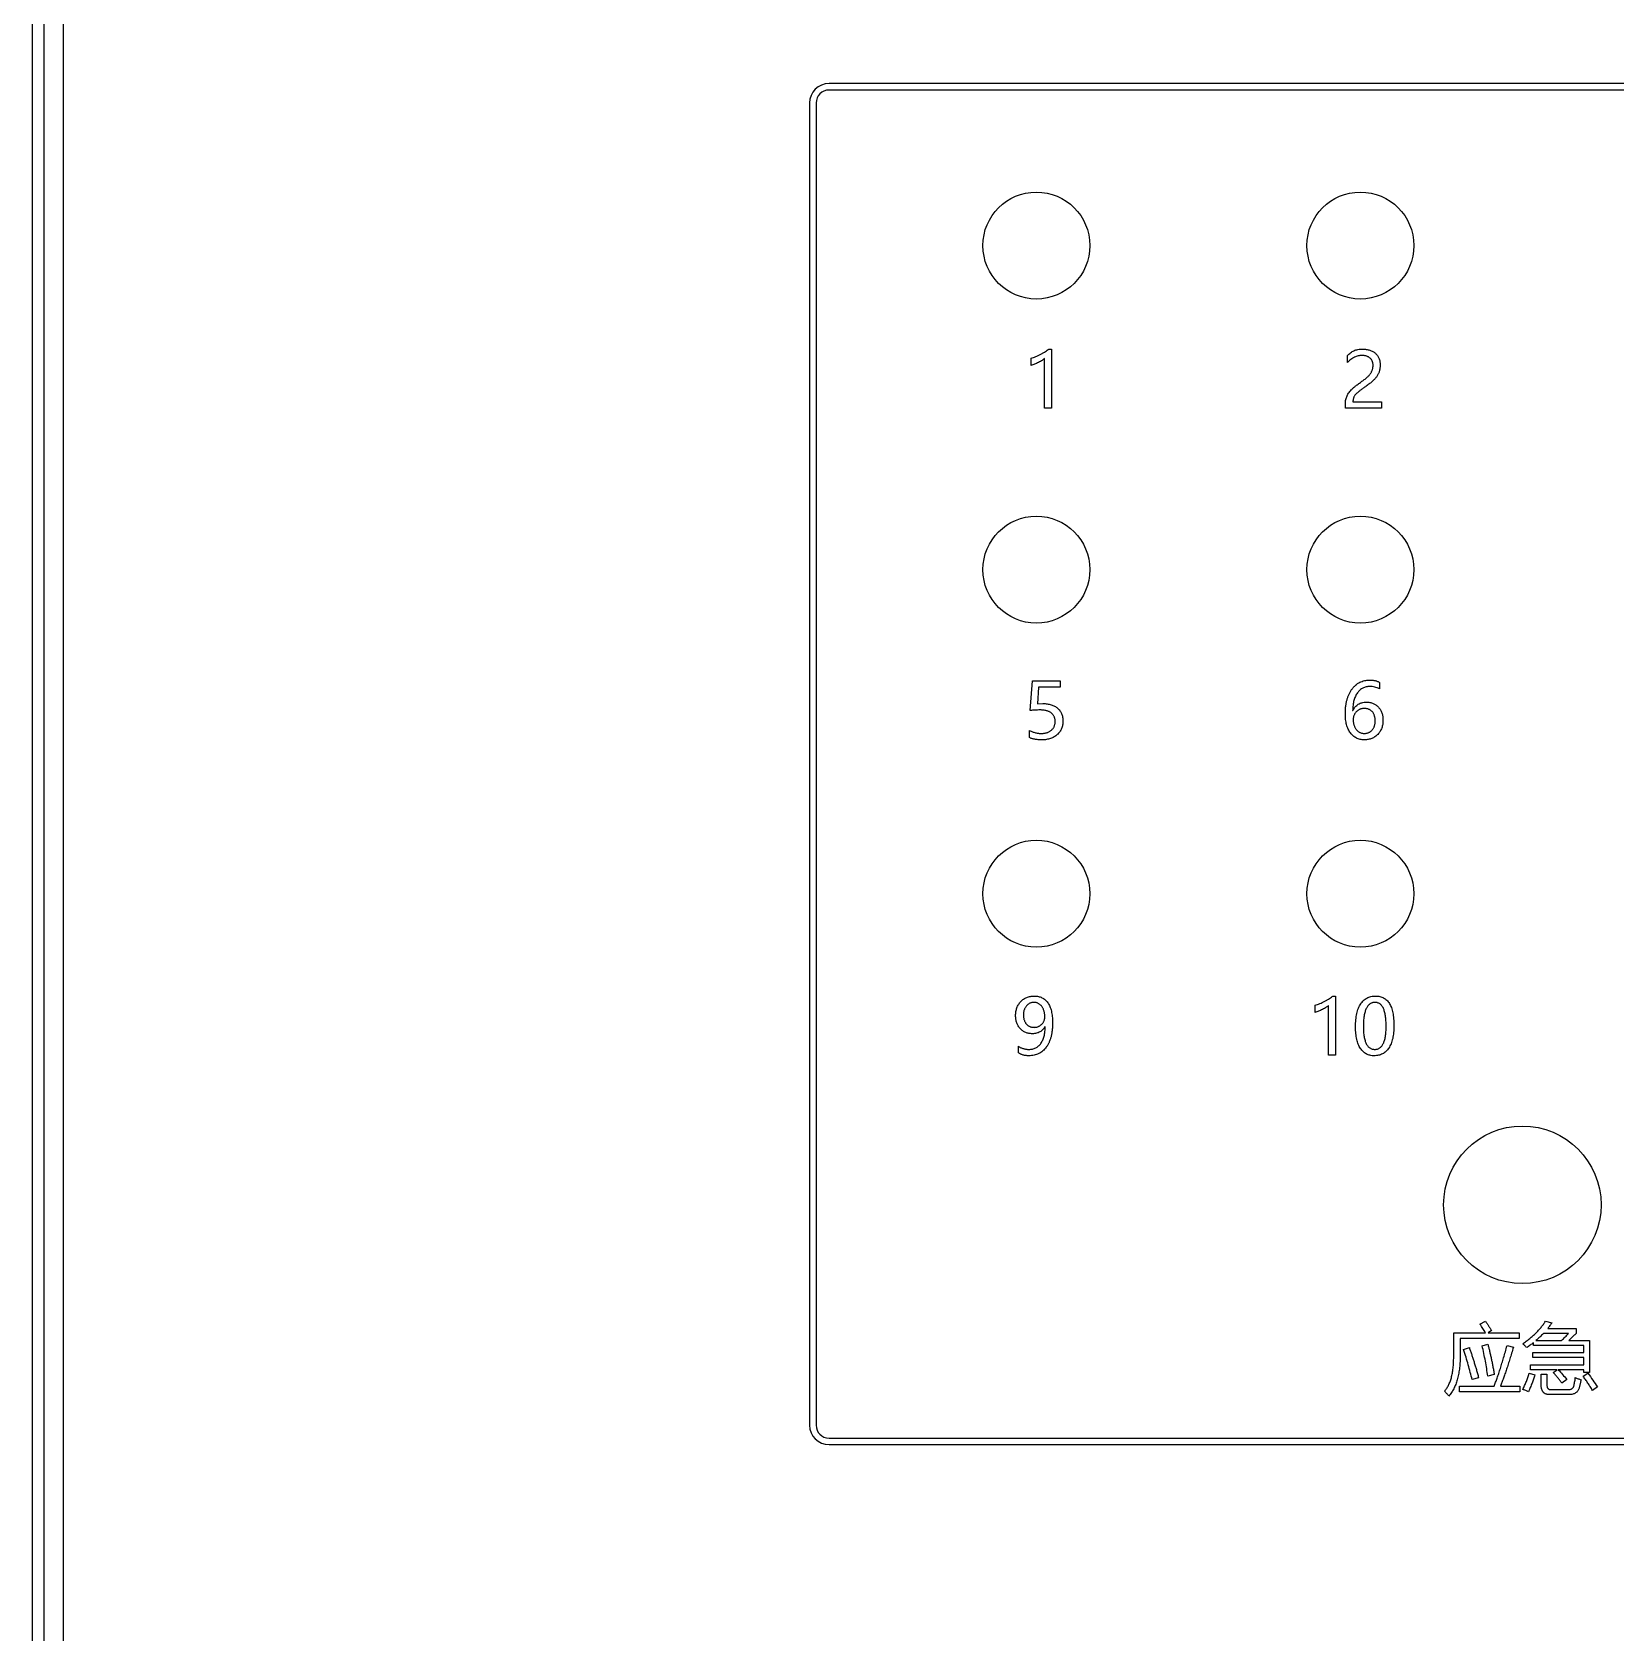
# Model space of a CAD drawing. Header units: millimetres. Extents: x 1359 to 3697, y -340 to 585.
# Drawn here: x 2707.5 to 2952, y -92.7 to 154.3 of the extents above; entities that cross this region are included whole.
import ezdxf

# ---------------------------------------------------------------- set-up
doc = ezdxf.new("R2010")
doc.units = ezdxf.units.MM

msp = doc.modelspace()

# ---------------------------------------------------------------- linework, layer by layer
at = {"color": 7, "linetype": 'Continuous', "lineweight": 25}
msp.add_line((2707.51, 358.83), (2707.51, -206.17), dxfattribs=at)
at = {"color": 1, "linetype": 'Continuous', "lineweight": 25}
for p, q in [((2709.31, 347.03), (2709.31, -194.37)), ((2712.31, 347.03), (2712.31, -194.37)), ((3044.51, 146.33), (2830.51, 146.33)), ((2827.51, 143.33), (2827.51, -60.67)), ((2828.51, 143.33), (2828.51, -60.67)), ((3044.51, 145.33), (2830.51, 145.33)), ((2861.68, 102.84), (2861.68, 103.93)), ((2863.76, 96.25), (2863.76, 103.9)), ((2864.43, 105.36), (2864.86, 105.36)), ((2864.86, 105.36), (2864.86, 96.25)), ((2910.52, 103.28), (2910.52, 104.38)), ((2910.19, 96.25), (2910.19, 96.7)), ((2911.37, 97.24), (2915.78, 97.24)), ((2915.78, 97.24), (2915.78, 96.25)), ((2864.86, 96.25), (2863.76, 96.25)), ((2915.78, 96.25), (2910.19, 96.25)), ((2861.57, 49.6), (2861.9, 54.18)), ((2861.9, 54.18), (2866.18, 54.18)), ((2862.85, 53.19), (2862.66, 50.63)), ((2866.18, 53.19), (2862.85, 53.19)), ((2866.18, 54.18), (2866.18, 53.19)), ((2915.46, 53.93), (2915.46, 52.94)), ((2862.66, 50.63), (2863.5, 50.67)), ((2911.32, 49.6), (2911.35, 49.6)), ((2861.46, 45.42), (2861.46, 46.52)), ((2908.27, 5.54), (2908.69, 5.54)), ((2908.69, 5.54), (2908.69, -3.57)), ((2905.51, 3.02), (2905.51, 4.11)), ((2907.6, -3.57), (2907.6, 4.08)), ((2859.74, -3.21), (2859.74, -2.22)), ((2908.69, -3.57), (2907.6, -3.57)), ((2926.91, -50.14), (2926.91, -46.41)), ((2926.91, -46.41), (2931.81, -46.41)), ((2930.97, -45.1), (2931.82, -44.65)), ((2932.73, -46.08), (2932.21, -46.41)), ((2932.21, -46.41), (2937.01, -46.41)), ((2937.01, -46.41), (2937.01, -47.29)), ((2944.64, -46.52), (2940.76, -46.52)), ((2941.07, -44.65), (2942.06, -44.87)), ((2941.42, -45.75), (2945.79, -45.75)), ((2945.79, -45.75), (2945.79, -46.53)), ((2927.9, -47.29), (2927.9, -50.1)), ((2937.01, -47.29), (2927.9, -47.29)), ((2928.45, -49.02), (2929.33, -48.71)), ((2931.3, -48.42), (2932.18, -48.17)), ((2935.14, -48.39), (2936.13, -48.66)), ((2939.21, -48.39), (2939.21, -47.97)), ((2947, -48.39), (2939.21, -48.39)), ((2939.6, -47.62), (2943.57, -47.62)), ((2944.67, -47.62), (2947.88, -47.62)), ((2947, -49.48), (2947, -48.39)), ((2947.88, -47.62), (2947.88, -52.56)), ((2938.77, -51.35), (2947, -51.35)), ((2938.77, -52.12), (2938.77, -51.35)), ((2939.1, -49.48), (2947, -49.48)), ((2939.1, -50.25), (2939.1, -49.48)), ((2947, -50.25), (2939.1, -50.25)), ((2947, -51.35), (2947, -50.25)), ((2930.75, -53.35), (2929.77, -53.65)), ((2933.17, -52.84), (2932.18, -53.1)), ((2938.55, -52.67), (2939.42, -52.93)), ((2942.86, -52.12), (2938.77, -52.12)), ((2940.41, -52.78), (2941.29, -52.78)), ((2940.41, -54.46), (2940.41, -52.78)), ((2941.29, -52.78), (2941.29, -54.44)), ((2942.28, -52.54), (2942.86, -52.12)), ((2947, -52.12), (2943.05, -52.12)), ((2944.36, -53.62), (2943.62, -54.2)), ((2946.89, -53.13), (2947.63, -52.67)), ((2947, -52.56), (2947, -52.12)), ((2947.88, -52.56), (2947, -52.56)), ((2927.79, -54.64), (2933.14, -54.64)), ((2927.79, -55.52), (2927.79, -54.64)), ((2937.12, -55.52), (2927.79, -55.52)), ((2934.13, -54.64), (2937.12, -54.64)), ((2937.12, -54.64), (2937.12, -55.52)), ((2944.72, -55.96), (2941.74, -55.96)), ((2941.96, -55.19), (2944.59, -55.19)), ((2949.08, -54.76), (2948.34, -55.3)), ((2830.51, -62.67), (3044.51, -62.67)), ((2830.51, -63.67), (3044.51, -63.67))]:
    msp.add_line(p, q, dxfattribs=at)
at = {"color": 7, "linetype": 'Continuous', "lineweight": 25}
for centre, radius in [((2862.51, 121.33), 8.25), ((2912.51, 121.33), 8.25), ((2862.51, 71.33), 8.25), ((2912.51, 71.33), 8.25), ((2862.51, 21.33), 8.25), ((2912.51, 21.33), 8.25), ((2937.51, -26.67), 12.15)]:
    msp.add_circle(centre, radius, dxfattribs=at)
at = {"color": 1, "linetype": 'Continuous', "lineweight": 25}
for centre, radius, start, end in [((2830.51, 143.33), 3, 90, 180), ((2830.51, 143.33), 2, 90, 180), ((2830.51, -60.67), 3, 180, 270), ((2830.51, -60.67), 2, 180, 270)]:
    msp.add_arc(centre, radius, start, end, dxfattribs=at)
for points, knots in [([(2861.68, 103.93), (2861.8, 103.97), (2862.05, 104.04), (2862.42, 104.19), (2862.8, 104.35), (2863.19, 104.55), (2863.56, 104.76), (2863.89, 104.96), (2864.18, 105.16), (2864.35, 105.3), (2864.43, 105.36)], [0, 0, 0, 0, 0.12124, 0.248821, 0.383588, 0.526024, 0.664912, 0.789889, 0.901547, 1, 1, 1, 1]), ([(2863.76, 103.9), (2863.71, 103.85), (2863.6, 103.75), (2863.39, 103.6), (2863.14, 103.45), (2862.85, 103.29), (2862.55, 103.15), (2862.25, 103.02), (2861.96, 102.91), (2861.77, 102.86), (2861.68, 102.84)], [0, 0, 0, 0, 0.088674, 0.194024, 0.318769, 0.461332, 0.60934, 0.747534, 0.878214, 1, 1, 1, 1]), ([(2910.52, 104.38), (2910.59, 104.45), (2910.74, 104.6), (2910.98, 104.8), (2911.25, 104.97), (2911.52, 105.11), (2911.82, 105.23), (2912.14, 105.3), (2912.48, 105.35), (2912.72, 105.36), (2912.85, 105.36)], [0, 0, 0, 0, 0.122889, 0.243164, 0.361851, 0.480193, 0.600607, 0.726086, 0.859015, 1, 1, 1, 1]), ([(2912.74, 104.37), (2912.64, 104.37), (2912.45, 104.36), (2912.16, 104.31), (2911.88, 104.22), (2911.59, 104.09), (2911.31, 103.94), (2911.03, 103.75), (2910.76, 103.53), (2910.6, 103.36), (2910.52, 103.28)], [0, 0, 0, 0, 0.111561, 0.225529, 0.342928, 0.466551, 0.594311, 0.724969, 0.859685, 1, 1, 1, 1]), ([(2914.47, 102.86), (2914.47, 102.92), (2914.46, 103.03), (2914.44, 103.19), (2914.41, 103.35), (2914.35, 103.49), (2914.29, 103.63), (2914.21, 103.75), (2914.11, 103.87), (2914, 103.97), (2913.88, 104.07), (2913.75, 104.15), (2913.61, 104.22), (2913.45, 104.27), (2913.29, 104.32), (2913.11, 104.35), (2912.93, 104.37), (2912.8, 104.37), (2912.74, 104.37)], [0, 0, 0, 0, 0.066013, 0.12926, 0.189577, 0.247791, 0.305021, 0.361935, 0.419111, 0.47743, 0.53667, 0.59652, 0.657293, 0.720522, 0.785489, 0.853809, 0.924759, 1, 1, 1, 1]), ([(2912.85, 105.36), (2912.94, 105.36), (2913.14, 105.35), (2913.42, 105.32), (2913.7, 105.27), (2913.95, 105.2), (2914.19, 105.11), (2914.42, 105), (2914.63, 104.87), (2914.82, 104.71), (2915, 104.54), (2915.15, 104.36), (2915.28, 104.16), (2915.38, 103.94), (2915.47, 103.72), (2915.52, 103.47), (2915.56, 103.22), (2915.56, 103.04), (2915.57, 102.95)], [0, 0, 0, 0, 0.072845, 0.142706, 0.209506, 0.273874, 0.336507, 0.39788, 0.458241, 0.518424, 0.577897, 0.635861, 0.693656, 0.751476, 0.810243, 0.870928, 0.933828, 1, 1, 1, 1]), ([(2912.63, 100.29), (2912.72, 100.35), (2912.88, 100.47), (2913.11, 100.65), (2913.33, 100.82), (2913.52, 100.98), (2913.69, 101.14), (2913.84, 101.3), (2913.97, 101.44), (2914.08, 101.59), (2914.17, 101.73), (2914.25, 101.88), (2914.32, 102.03), (2914.37, 102.19), (2914.42, 102.35), (2914.45, 102.52), (2914.46, 102.69), (2914.47, 102.8), (2914.47, 102.86)], [0, 0, 0, 0, 0.0949501, 0.1835361, 0.2659279, 0.3428637, 0.4130401, 0.4780385, 0.5372906, 0.5913979, 0.6425335, 0.6931762, 0.7431572, 0.793076, 0.8435829, 0.8948106, 0.9469952, 1, 1, 1, 1]), ([(2915.57, 102.95), (2915.56, 102.87), (2915.56, 102.71), (2915.54, 102.47), (2915.5, 102.24), (2915.46, 102.02), (2915.39, 101.81), (2915.31, 101.61), (2915.22, 101.42), (2915.11, 101.23), (2914.99, 101.04), (2914.84, 100.86), (2914.68, 100.68), (2914.49, 100.49), (2914.29, 100.3), (2914.06, 100.12), (2913.82, 99.93), (2913.64, 99.81), (2913.55, 99.75)], [0, 0, 0, 0, 0.061414, 0.121339, 0.179057, 0.235797, 0.291453, 0.346051, 0.400195, 0.454033, 0.509431, 0.568509, 0.630369, 0.6964, 0.766167, 0.840175, 0.91783, 1, 1, 1, 1]), ([(2910.19, 96.7), (2910.19, 96.82), (2910.19, 97.06), (2910.23, 97.41), (2910.3, 97.72), (2910.39, 98.01), (2910.52, 98.29), (2910.68, 98.55), (2910.88, 98.81), (2911.07, 99.03), (2911.24, 99.2), (2911.39, 99.34), (2911.55, 99.48), (2911.73, 99.63), (2911.93, 99.79), (2912.15, 99.95), (2912.38, 100.12), (2912.55, 100.24), (2912.63, 100.29)], [0, 0, 0, 0, 0.081356, 0.157154, 0.227256, 0.292657, 0.357028, 0.424559, 0.49552, 0.570628, 0.611162, 0.655443, 0.703235, 0.75514, 0.810609, 0.869731, 0.933058, 1, 1, 1, 1]), ([(2913.55, 99.75), (2913.46, 99.68), (2913.29, 99.56), (2913.05, 99.39), (2912.82, 99.23), (2912.62, 99.08), (2912.45, 98.95), (2912.29, 98.83), (2912.16, 98.73), (2912.02, 98.61), (2911.88, 98.47), (2911.73, 98.31), (2911.61, 98.15), (2911.52, 97.99), (2911.45, 97.82), (2911.4, 97.64), (2911.37, 97.45), (2911.37, 97.31), (2911.37, 97.24)], [0, 0, 0, 0, 0.09411, 0.181001, 0.259705, 0.330516, 0.394134, 0.449584, 0.497569, 0.537732, 0.607398, 0.670496, 0.727515, 0.779123, 0.829233, 0.88214, 0.938894, 1, 1, 1, 1]), ([(2910.19, 49.14), (2910.19, 49.34), (2910.19, 49.71), (2910.25, 50.26), (2910.33, 50.77), (2910.44, 51.26), (2910.58, 51.71), (2910.76, 52.14), (2910.97, 52.53), (2911.21, 52.9), (2911.48, 53.22), (2911.77, 53.51), (2912.08, 53.75), (2912.41, 53.95), (2912.76, 54.1), (2913.14, 54.21), (2913.53, 54.27), (2913.8, 54.28), (2913.94, 54.29)], [0, 0, 0, 0, 0.080558, 0.157317, 0.230312, 0.300166, 0.366835, 0.431166, 0.493652, 0.554855, 0.61395, 0.670727, 0.725395, 0.779072, 0.832574, 0.88666, 0.942223, 1, 1, 1, 1]), ([(2913.96, 53.3), (2913.86, 53.3), (2913.68, 53.29), (2913.4, 53.24), (2913.14, 53.17), (2912.89, 53.06), (2912.66, 52.92), (2912.44, 52.74), (2912.24, 52.54), (2912.05, 52.31), (2911.88, 52.05), (2911.73, 51.77), (2911.61, 51.46), (2911.51, 51.13), (2911.43, 50.78), (2911.37, 50.41), (2911.33, 50.01), (2911.33, 49.74), (2911.32, 49.6)], [0, 0, 0, 0, 0.057081, 0.111809, 0.164951, 0.217656, 0.27093, 0.324976, 0.38126, 0.439782, 0.500681, 0.562983, 0.627871, 0.695074, 0.765681, 0.839764, 0.917997, 1, 1, 1, 1]), ([(2913.94, 54.29), (2914.02, 54.29), (2914.17, 54.28), (2914.39, 54.27), (2914.6, 54.24), (2914.8, 54.2), (2914.98, 54.15), (2915.15, 54.09), (2915.31, 54.02), (2915.41, 53.96), (2915.46, 53.93)], [0, 0, 0, 0, 0.1488929, 0.2894783, 0.4231724, 0.5495349, 0.66999, 0.7844496, 0.8943362, 1, 1, 1, 1]), ([(2915.46, 52.94), (2915.34, 53), (2915.1, 53.11), (2914.73, 53.22), (2914.35, 53.29), (2914.09, 53.3), (2913.96, 53.3)], [0, 0, 0, 0, 0.253386, 0.503118, 0.750482, 1, 1, 1, 1]), ([(2863.1, 49.68), (2862.96, 49.68), (2862.69, 49.67), (2862.3, 49.66), (2861.92, 49.64), (2861.68, 49.61), (2861.57, 49.6)], [0, 0, 0, 0, 0.270265, 0.527263, 0.770093, 1, 1, 1, 1]), ([(2865.41, 47.91), (2865.4, 47.97), (2865.4, 48.11), (2865.37, 48.3), (2865.32, 48.48), (2865.26, 48.65), (2865.17, 48.81), (2865.07, 48.96), (2864.95, 49.09), (2864.8, 49.22), (2864.64, 49.32), (2864.47, 49.42), (2864.28, 49.5), (2864.07, 49.56), (2863.85, 49.62), (2863.61, 49.65), (2863.36, 49.67), (2863.19, 49.68), (2863.1, 49.68)], [0, 0, 0, 0, 0.062083, 0.121032, 0.177654, 0.232907, 0.287008, 0.341219, 0.396912, 0.453428, 0.51225, 0.572173, 0.63498, 0.700565, 0.769066, 0.841798, 0.91869, 1, 1, 1, 1]), ([(2863.5, 50.67), (2863.61, 50.66), (2863.85, 50.66), (2864.18, 50.62), (2864.5, 50.57), (2864.79, 50.49), (2865.07, 50.39), (2865.33, 50.27), (2865.57, 50.13), (2865.79, 49.96), (2865.98, 49.78), (2866.15, 49.57), (2866.3, 49.35), (2866.41, 49.11), (2866.5, 48.85), (2866.57, 48.58), (2866.61, 48.28), (2866.61, 48.08), (2866.61, 47.98)], [0, 0, 0, 0, 0.076159, 0.14825, 0.216934, 0.282319, 0.345254, 0.406287, 0.465511, 0.524282, 0.581767, 0.638696, 0.694801, 0.751709, 0.810216, 0.870695, 0.933737, 1, 1, 1, 1]), ([(2911.35, 49.6), (2911.41, 49.7), (2911.52, 49.9), (2911.72, 50.16), (2911.94, 50.39), (2912.19, 50.57), (2912.46, 50.71), (2912.76, 50.81), (2913.08, 50.87), (2913.3, 50.88), (2913.41, 50.88)], [0, 0, 0, 0, 0.134746, 0.261854, 0.383987, 0.502297, 0.620417, 0.740834, 0.86705, 1, 1, 1, 1]), ([(2913.11, 49.9), (2913.05, 49.9), (2912.93, 49.89), (2912.75, 49.87), (2912.58, 49.83), (2912.42, 49.77), (2912.27, 49.7), (2912.12, 49.61), (2911.99, 49.51), (2911.87, 49.39), (2911.76, 49.26), (2911.66, 49.12), (2911.58, 48.97), (2911.51, 48.83), (2911.46, 48.67), (2911.42, 48.51), (2911.4, 48.34), (2911.4, 48.23), (2911.39, 48.17)], [0, 0, 0, 0, 0.068769, 0.134906, 0.198348, 0.261136, 0.322022, 0.383418, 0.44533, 0.508619, 0.571646, 0.633555, 0.694219, 0.753996, 0.814385, 0.874615, 0.936295, 1, 1, 1, 1]), ([(2914.8, 47.97), (2914.8, 48.04), (2914.79, 48.19), (2914.77, 48.4), (2914.74, 48.59), (2914.69, 48.78), (2914.63, 48.95), (2914.56, 49.11), (2914.47, 49.26), (2914.36, 49.39), (2914.25, 49.51), (2914.12, 49.62), (2913.98, 49.7), (2913.83, 49.77), (2913.66, 49.83), (2913.49, 49.87), (2913.31, 49.89), (2913.18, 49.89), (2913.11, 49.9)], [0, 0, 0, 0, 0.076158, 0.148497, 0.216794, 0.28206, 0.344776, 0.404701, 0.463501, 0.52157, 0.578323, 0.634913, 0.691083, 0.748622, 0.807217, 0.868475, 0.932665, 1, 1, 1, 1]), ([(2913.41, 50.88), (2913.51, 50.88), (2913.7, 50.88), (2913.97, 50.84), (2914.23, 50.78), (2914.48, 50.7), (2914.71, 50.59), (2914.92, 50.46), (2915.12, 50.3), (2915.3, 50.12), (2915.47, 49.92), (2915.61, 49.71), (2915.73, 49.48), (2915.83, 49.23), (2915.91, 48.97), (2915.96, 48.69), (2916, 48.4), (2916, 48.2), (2916, 48.09)], [0, 0, 0, 0, 0.067144, 0.131187, 0.192693, 0.252548, 0.311315, 0.36939, 0.428264, 0.487848, 0.547974, 0.608112, 0.668482, 0.730103, 0.793786, 0.859334, 0.928083, 1, 1, 1, 1]), ([(2863.31, 46.06), (2863.39, 46.06), (2863.54, 46.06), (2863.76, 46.08), (2863.97, 46.12), (2864.16, 46.18), (2864.35, 46.25), (2864.52, 46.34), (2864.68, 46.44), (2864.83, 46.56), (2864.97, 46.69), (2865.08, 46.83), (2865.19, 46.99), (2865.27, 47.15), (2865.33, 47.32), (2865.37, 47.51), (2865.4, 47.7), (2865.41, 47.84), (2865.41, 47.91)], [0, 0, 0, 0, 0.073096, 0.142687, 0.209291, 0.273985, 0.336956, 0.398148, 0.458937, 0.519894, 0.58003, 0.638519, 0.696427, 0.754204, 0.812838, 0.872862, 0.935074, 1, 1, 1, 1]), ([(2866.61, 47.98), (2866.61, 47.87), (2866.61, 47.66), (2866.56, 47.36), (2866.5, 47.07), (2866.4, 46.8), (2866.27, 46.54), (2866.12, 46.3), (2865.94, 46.07), (2865.74, 45.86), (2865.51, 45.68), (2865.25, 45.51), (2864.99, 45.37), (2864.7, 45.26), (2864.39, 45.18), (2864.06, 45.11), (2863.72, 45.07), (2863.48, 45.07), (2863.36, 45.07)], [0, 0, 0, 0, 0.06488, 0.127129, 0.187313, 0.246177, 0.303847, 0.361475, 0.419983, 0.479371, 0.539569, 0.600272, 0.661529, 0.723981, 0.788845, 0.855961, 0.926427, 1, 1, 1, 1]), ([(2913.13, 45.07), (2913.02, 45.07), (2912.8, 45.08), (2912.48, 45.13), (2912.18, 45.21), (2911.9, 45.33), (2911.64, 45.48), (2911.39, 45.66), (2911.17, 45.88), (2910.97, 46.13), (2910.78, 46.41), (2910.62, 46.72), (2910.49, 47.06), (2910.38, 47.42), (2910.29, 47.81), (2910.23, 48.23), (2910.19, 48.68), (2910.19, 48.99), (2910.19, 49.14)], [0, 0, 0, 0, 0.059041, 0.115664, 0.170242, 0.223646, 0.276604, 0.329943, 0.384686, 0.441597, 0.500555, 0.56155, 0.625449, 0.692498, 0.762782, 0.837317, 0.916517, 1, 1, 1, 1]), ([(2911.39, 48.17), (2911.4, 48.1), (2911.4, 47.96), (2911.42, 47.75), (2911.46, 47.55), (2911.51, 47.36), (2911.58, 47.18), (2911.66, 47), (2911.75, 46.83), (2911.86, 46.68), (2911.99, 46.53), (2912.12, 46.4), (2912.26, 46.29), (2912.42, 46.21), (2912.58, 46.14), (2912.75, 46.09), (2912.94, 46.06), (2913.06, 46.06), (2913.12, 46.06)], [0, 0, 0, 0, 0.070275, 0.138099, 0.204443, 0.269054, 0.33252, 0.395628, 0.459052, 0.522809, 0.585403, 0.645025, 0.703577, 0.760939, 0.81886, 0.877212, 0.937536, 1, 1, 1, 1]), ([(2913.12, 46.06), (2913.19, 46.06), (2913.3, 46.06), (2913.48, 46.09), (2913.64, 46.13), (2913.8, 46.19), (2913.95, 46.26), (2914.08, 46.36), (2914.22, 46.46), (2914.33, 46.59), (2914.44, 46.73), (2914.54, 46.88), (2914.62, 47.04), (2914.68, 47.2), (2914.74, 47.38), (2914.77, 47.57), (2914.79, 47.77), (2914.8, 47.9), (2914.8, 47.97)], [0, 0, 0, 0, 0.063789, 0.124572, 0.184055, 0.241886, 0.299955, 0.357974, 0.417313, 0.478109, 0.540163, 0.602034, 0.663863, 0.727046, 0.791533, 0.858259, 0.927827, 1, 1, 1, 1]), ([(2916, 48.09), (2916, 47.98), (2916, 47.77), (2915.96, 47.46), (2915.9, 47.17), (2915.81, 46.89), (2915.69, 46.62), (2915.55, 46.37), (2915.39, 46.13), (2915.2, 45.91), (2914.99, 45.72), (2914.77, 45.54), (2914.53, 45.4), (2914.28, 45.27), (2914.01, 45.18), (2913.73, 45.12), (2913.44, 45.08), (2913.24, 45.07), (2913.13, 45.07)], [0, 0, 0, 0, 0.069366, 0.135875, 0.200044, 0.262795, 0.324246, 0.385482, 0.446838, 0.508738, 0.570481, 0.630859, 0.690304, 0.749688, 0.809888, 0.871002, 0.934283, 1, 1, 1, 1]), ([(2861.46, 46.52), (2861.53, 46.48), (2861.68, 46.41), (2861.91, 46.32), (2862.14, 46.23), (2862.37, 46.17), (2862.61, 46.12), (2862.84, 46.08), (2863.08, 46.06), (2863.23, 46.06), (2863.31, 46.06)], [0, 0, 0, 0, 0.130936, 0.259433, 0.385406, 0.509821, 0.633369, 0.755446, 0.877527, 1, 1, 1, 1]), ([(2863.36, 45.07), (2863.26, 45.07), (2863.06, 45.07), (2862.77, 45.09), (2862.5, 45.11), (2862.25, 45.15), (2862.02, 45.2), (2861.81, 45.26), (2861.63, 45.33), (2861.51, 45.39), (2861.46, 45.42)], [0, 0, 0, 0, 0.157798, 0.306192, 0.443649, 0.572201, 0.691519, 0.801928, 0.905136, 1, 1, 1, 1]), ([(2859.3, 2.52), (2859.3, 2.63), (2859.31, 2.84), (2859.35, 3.15), (2859.41, 3.44), (2859.5, 3.72), (2859.61, 3.99), (2859.75, 4.24), (2859.91, 4.48), (2860.1, 4.69), (2860.31, 4.89), (2860.53, 5.07), (2860.77, 5.21), (2861.03, 5.33), (2861.3, 5.43), (2861.58, 5.49), (2861.88, 5.53), (2862.09, 5.54), (2862.19, 5.54)], [0, 0, 0, 0, 0.068772, 0.135062, 0.199019, 0.261453, 0.322701, 0.383416, 0.44436, 0.506056, 0.567331, 0.62751, 0.68707, 0.746919, 0.807266, 0.869244, 0.933404, 1, 1, 1, 1]), ([(2862.19, 5.54), (2862.3, 5.54), (2862.51, 5.53), (2862.81, 5.48), (2863.1, 5.4), (2863.37, 5.29), (2863.63, 5.14), (2863.86, 4.96), (2864.08, 4.74), (2864.27, 4.5), (2864.45, 4.22), (2864.6, 3.91), (2864.73, 3.57), (2864.83, 3.21), (2864.91, 2.81), (2864.97, 2.38), (2865, 1.93), (2865.01, 1.61), (2865.01, 1.45)], [0, 0, 0, 0, 0.05765, 0.112525, 0.165733, 0.217885, 0.269772, 0.322144, 0.37606, 0.432061, 0.490423, 0.551227, 0.61549, 0.683336, 0.755283, 0.831936, 0.913314, 1, 1, 1, 1]), ([(2905.51, 4.11), (2905.63, 4.15), (2905.88, 4.22), (2906.25, 4.37), (2906.64, 4.54), (2907.03, 4.73), (2907.4, 4.94), (2907.73, 5.14), (2908.02, 5.34), (2908.19, 5.48), (2908.27, 5.54)], [0, 0, 0, 0, 0.12124, 0.248821, 0.383588, 0.526024, 0.664912, 0.789889, 0.901547, 1, 1, 1, 1]), ([(2911.77, 0.76), (2911.77, 0.95), (2911.77, 1.32), (2911.81, 1.85), (2911.87, 2.36), (2911.96, 2.82), (2912.07, 3.25), (2912.2, 3.65), (2912.36, 4.01), (2912.55, 4.33), (2912.75, 4.61), (2912.99, 4.86), (2913.24, 5.07), (2913.52, 5.24), (2913.82, 5.38), (2914.14, 5.47), (2914.48, 5.53), (2914.72, 5.54), (2914.84, 5.54)], [0, 0, 0, 0, 0.089349, 0.173001, 0.251688, 0.325391, 0.394477, 0.459266, 0.520203, 0.577958, 0.632898, 0.685495, 0.736586, 0.786908, 0.837663, 0.889538, 0.943224, 1, 1, 1, 1]), ([(2914.84, 5.54), (2914.95, 5.54), (2915.18, 5.53), (2915.5, 5.48), (2915.81, 5.39), (2916.09, 5.26), (2916.35, 5.1), (2916.58, 4.9), (2916.8, 4.67), (2916.99, 4.4), (2917.15, 4.09), (2917.3, 3.75), (2917.42, 3.37), (2917.52, 2.96), (2917.6, 2.51), (2917.65, 2.03), (2917.69, 1.51), (2917.69, 1.15), (2917.69, 0.97)], [0, 0, 0, 0, 0.056693, 0.110693, 0.162122, 0.212434, 0.261913, 0.312302, 0.36375, 0.417685, 0.474791, 0.535232, 0.600087, 0.669709, 0.744041, 0.823745, 0.908988, 1, 1, 1, 1]), ([(2861.88, -0.28), (2861.79, -0.27), (2861.61, -0.27), (2861.35, -0.23), (2861.1, -0.17), (2860.86, -0.09), (2860.64, 0.02), (2860.42, 0.16), (2860.22, 0.32), (2860.03, 0.5), (2859.86, 0.7), (2859.71, 0.92), (2859.58, 1.15), (2859.48, 1.39), (2859.4, 1.66), (2859.34, 1.93), (2859.31, 2.22), (2859.3, 2.42), (2859.3, 2.52)], [0, 0, 0, 0, 0.064005, 0.125713, 0.185796, 0.244688, 0.303322, 0.362575, 0.422432, 0.483866, 0.545762, 0.60734, 0.66906, 0.731425, 0.795024, 0.860723, 0.928763, 1, 1, 1, 1]), ([(2862.13, 4.55), (2862.07, 4.55), (2861.96, 4.55), (2861.79, 4.52), (2861.64, 4.48), (2861.49, 4.42), (2861.35, 4.34), (2861.21, 4.25), (2861.08, 4.14), (2860.97, 4.01), (2860.86, 3.87), (2860.77, 3.72), (2860.69, 3.56), (2860.62, 3.4), (2860.57, 3.22), (2860.54, 3.04), (2860.51, 2.85), (2860.51, 2.72), (2860.51, 2.65)], [0, 0, 0, 0, 0.0615983, 0.1207677, 0.1788265, 0.2357197, 0.2932644, 0.3516288, 0.4117627, 0.4740088, 0.5376263, 0.6001001, 0.6633805, 0.7268997, 0.7921386, 0.8592223, 0.9279779, 1, 1, 1, 1]), ([(2860.51, 2.65), (2860.51, 2.58), (2860.51, 2.44), (2860.53, 2.23), (2860.57, 2.04), (2860.62, 1.85), (2860.68, 1.68), (2860.76, 1.52), (2860.85, 1.37), (2860.95, 1.23), (2861.07, 1.11), (2861.2, 1), (2861.34, 0.91), (2861.49, 0.84), (2861.65, 0.78), (2861.82, 0.74), (2862, 0.72), (2862.13, 0.71), (2862.19, 0.71)], [0, 0, 0, 0, 0.075101, 0.146381, 0.214313, 0.279114, 0.342135, 0.4032, 0.462908, 0.522369, 0.580476, 0.637991, 0.695204, 0.752034, 0.810917, 0.871126, 0.933736, 1, 1, 1, 1]), ([(2863.8, 2.35), (2863.8, 2.42), (2863.8, 2.58), (2863.78, 2.8), (2863.74, 3.02), (2863.69, 3.22), (2863.63, 3.41), (2863.55, 3.6), (2863.45, 3.77), (2863.34, 3.93), (2863.23, 4.08), (2863.1, 4.2), (2862.96, 4.31), (2862.81, 4.4), (2862.65, 4.47), (2862.48, 4.52), (2862.31, 4.55), (2862.19, 4.55), (2862.13, 4.55)], [0, 0, 0, 0, 0.075308, 0.148172, 0.217783, 0.285039, 0.350502, 0.414967, 0.478136, 0.540769, 0.602145, 0.660462, 0.716921, 0.772547, 0.827566, 0.883447, 0.940683, 1, 1, 1, 1]), ([(2907.6, 4.08), (2907.54, 4.03), (2907.43, 3.93), (2907.22, 3.79), (2906.97, 3.63), (2906.69, 3.48), (2906.38, 3.33), (2906.08, 3.2), (2905.79, 3.09), (2905.6, 3.04), (2905.51, 3.02)], [0, 0, 0, 0, 0.088674, 0.194024, 0.318769, 0.461332, 0.60934, 0.747534, 0.878214, 1, 1, 1, 1]), ([(2914.78, 4.55), (2914.7, 4.55), (2914.56, 4.54), (2914.35, 4.5), (2914.16, 4.43), (2913.98, 4.32), (2913.82, 4.19), (2913.67, 4.03), (2913.54, 3.83), (2913.42, 3.61), (2913.31, 3.36), (2913.22, 3.09), (2913.15, 2.78), (2913.08, 2.44), (2913.03, 2.07), (2913, 1.68), (2912.98, 1.25), (2912.97, 0.96), (2912.97, 0.81)], [0, 0, 0, 0, 0.047373, 0.092982, 0.137274, 0.181119, 0.22662, 0.274025, 0.324504, 0.378462, 0.437139, 0.500561, 0.569237, 0.643453, 0.723439, 0.809745, 0.901758, 1, 1, 1, 1]), ([(2916.49, 0.87), (2916.48, 1.02), (2916.48, 1.31), (2916.46, 1.72), (2916.43, 2.11), (2916.38, 2.47), (2916.32, 2.81), (2916.25, 3.11), (2916.16, 3.38), (2916.07, 3.63), (2915.95, 3.85), (2915.83, 4.04), (2915.68, 4.19), (2915.53, 4.33), (2915.36, 4.43), (2915.18, 4.5), (2914.98, 4.55), (2914.85, 4.55), (2914.78, 4.55)], [0, 0, 0, 0, 0.099289, 0.192188, 0.279167, 0.360013, 0.434909, 0.504088, 0.567847, 0.626769, 0.681081, 0.731386, 0.778443, 0.823131, 0.866613, 0.909794, 0.953697, 1, 1, 1, 1]), ([(2865.01, 1.45), (2865.01, 1.25), (2865, 0.86), (2864.95, 0.3), (2864.88, -0.23), (2864.78, -0.73), (2864.64, -1.18), (2864.47, -1.61), (2864.27, -2), (2864.04, -2.35), (2863.79, -2.66), (2863.51, -2.93), (2863.21, -3.16), (2862.88, -3.35), (2862.53, -3.5), (2862.15, -3.6), (2861.75, -3.67), (2861.48, -3.67), (2861.34, -3.68)], [0, 0, 0, 0, 0.084393, 0.163962, 0.238956, 0.309967, 0.376921, 0.440749, 0.501872, 0.560572, 0.617268, 0.671646, 0.72482, 0.777619, 0.830667, 0.885, 0.941115, 1, 1, 1, 1]), ([(2861.34, -2.69), (2861.44, -2.69), (2861.63, -2.68), (2861.9, -2.64), (2862.16, -2.57), (2862.41, -2.46), (2862.63, -2.33), (2862.84, -2.17), (2863.04, -1.98), (2863.21, -1.77), (2863.36, -1.52), (2863.5, -1.25), (2863.61, -0.96), (2863.7, -0.64), (2863.78, -0.3), (2863.83, 0.07), (2863.86, 0.46), (2863.86, 0.72), (2863.87, 0.86)], [0, 0, 0, 0, 0.05966, 0.116154, 0.170776, 0.224045, 0.276827, 0.329802, 0.384512, 0.440791, 0.499382, 0.560324, 0.623879, 0.691044, 0.761657, 0.836623, 0.915983, 1, 1, 1, 1]), ([(2863.84, 0.86), (2863.79, 0.77), (2863.7, 0.59), (2863.51, 0.36), (2863.3, 0.16), (2863.06, 0), (2862.8, -0.12), (2862.52, -0.21), (2862.21, -0.27), (2861.99, -0.27), (2861.88, -0.28)], [0, 0, 0, 0, 0.1288167, 0.2519264, 0.3707354, 0.4884822, 0.6077032, 0.7313407, 0.8611704, 1, 1, 1, 1]), ([(2862.19, 0.71), (2862.25, 0.71), (2862.36, 0.72), (2862.52, 0.74), (2862.67, 0.78), (2862.82, 0.83), (2862.96, 0.9), (2863.1, 0.98), (2863.22, 1.08), (2863.34, 1.19), (2863.45, 1.31), (2863.54, 1.44), (2863.63, 1.57), (2863.69, 1.72), (2863.74, 1.86), (2863.78, 2.02), (2863.8, 2.18), (2863.8, 2.29), (2863.8, 2.35)], [0, 0, 0, 0, 0.0657753, 0.1287492, 0.1908819, 0.2515571, 0.3124506, 0.3735211, 0.435632, 0.4996928, 0.5638517, 0.6262228, 0.6878687, 0.7481982, 0.8092797, 0.8712566, 0.9348947, 1, 1, 1, 1]), ([(2863.87, 0.86), (2863.86, 0.86), (2863.85, 0.85), (2863.85, 0.86), (2863.84, 0.86)], [0, 0, 0, 0, 0.53168, 1, 1, 1, 1]), ([(2914.64, -3.68), (2914.53, -3.68), (2914.31, -3.67), (2913.99, -3.61), (2913.7, -3.53), (2913.42, -3.4), (2913.16, -3.24), (2912.92, -3.04), (2912.71, -2.81), (2912.51, -2.54), (2912.33, -2.24), (2912.18, -1.91), (2912.05, -1.54), (2911.95, -1.14), (2911.87, -0.71), (2911.81, -0.25), (2911.77, 0.24), (2911.77, 0.58), (2911.77, 0.76)], [0, 0, 0, 0, 0.056037, 0.109578, 0.161137, 0.211749, 0.262416, 0.314051, 0.36711, 0.422785, 0.481361, 0.542932, 0.607801, 0.676796, 0.750176, 0.828427, 0.911706, 1, 1, 1, 1]), ([(2912.97, 0.81), (2912.97, 0.67), (2912.98, 0.4), (2913, 0), (2913.03, -0.37), (2913.08, -0.71), (2913.14, -1.03), (2913.22, -1.32), (2913.31, -1.58), (2913.41, -1.81), (2913.53, -2.02), (2913.66, -2.2), (2913.8, -2.35), (2913.96, -2.47), (2914.14, -2.57), (2914.33, -2.64), (2914.53, -2.68), (2914.67, -2.69), (2914.74, -2.69)], [0, 0, 0, 0, 0.096974, 0.188169, 0.272934, 0.351822, 0.425498, 0.493293, 0.556485, 0.614478, 0.668817, 0.719383, 0.767411, 0.813031, 0.858365, 0.903944, 0.95083, 1, 1, 1, 1]), ([(2917.69, 0.97), (2917.69, 0.79), (2917.69, 0.43), (2917.65, -0.08), (2917.59, -0.56), (2917.5, -1.01), (2917.39, -1.43), (2917.25, -1.81), (2917.09, -2.17), (2916.9, -2.48), (2916.69, -2.76), (2916.46, -3.01), (2916.2, -3.22), (2915.93, -3.39), (2915.63, -3.52), (2915.32, -3.61), (2914.98, -3.67), (2914.75, -3.67), (2914.64, -3.68)], [0, 0, 0, 0, 0.087431, 0.169856, 0.247518, 0.320388, 0.389122, 0.45404, 0.515454, 0.574195, 0.630149, 0.683837, 0.735834, 0.78678, 0.837805, 0.889824, 0.943746, 1, 1, 1, 1]), ([(2914.74, -2.69), (2914.81, -2.69), (2914.95, -2.68), (2915.15, -2.64), (2915.34, -2.57), (2915.51, -2.47), (2915.67, -2.34), (2915.81, -2.19), (2915.94, -2.01), (2916.06, -1.8), (2916.16, -1.56), (2916.25, -1.29), (2916.32, -1), (2916.38, -0.68), (2916.43, -0.33), (2916.46, 0.04), (2916.48, 0.45), (2916.48, 0.73), (2916.49, 0.87)], [0, 0, 0, 0, 0.048013, 0.093773, 0.138407, 0.182905, 0.228652, 0.276055, 0.326545, 0.380762, 0.439377, 0.502567, 0.570968, 0.645074, 0.72451, 0.810171, 0.902217, 1, 1, 1, 1]), ([(2859.74, -2.22), (2859.8, -2.26), (2859.93, -2.34), (2860.12, -2.43), (2860.31, -2.51), (2860.51, -2.58), (2860.71, -2.63), (2860.92, -2.66), (2861.13, -2.69), (2861.27, -2.69), (2861.34, -2.69)], [0, 0, 0, 0, 0.128573, 0.254582, 0.379071, 0.503235, 0.626096, 0.750014, 0.873803, 1, 1, 1, 1]), ([(2861.34, -3.68), (2861.26, -3.68), (2861.11, -3.67), (2860.89, -3.65), (2860.68, -3.62), (2860.47, -3.56), (2860.27, -3.5), (2860.09, -3.42), (2859.91, -3.33), (2859.8, -3.25), (2859.74, -3.21)], [0, 0, 0, 0, 0.1367257, 0.2689862, 0.3963036, 0.521523, 0.6431723, 0.7624093, 0.8815088, 1, 1, 1, 1]), ([(2931.81, -46.41), (2931.68, -46.19), (2931.42, -45.74), (2931.12, -45.32), (2930.97, -45.1)], [0, 0, 0, 0, 0.4963849, 1, 1, 1, 1]), ([(2931.82, -44.65), (2931.9, -44.76), (2932.06, -44.99), (2932.29, -45.34), (2932.52, -45.7), (2932.66, -45.95), (2932.73, -46.08)], [0, 0, 0, 0, 0.242348, 0.489995, 0.742556, 1, 1, 1, 1]), ([(2937.56, -48.11), (2937.75, -47.98), (2938.11, -47.73), (2938.64, -47.32), (2939.13, -46.91), (2939.59, -46.48), (2940.01, -46.04), (2940.4, -45.59), (2940.75, -45.13), (2940.97, -44.81), (2941.07, -44.65)], [0, 0, 0, 0, 0.137558, 0.271068, 0.400506, 0.526137, 0.649039, 0.76832, 0.885104, 1, 1, 1, 1]), ([(2940.76, -46.52), (2940.58, -46.71), (2940.21, -47.09), (2939.81, -47.44), (2939.6, -47.62)], [0, 0, 0, 0, 0.49472, 1, 1, 1, 1]), ([(2942.06, -44.87), (2941.96, -45.02), (2941.75, -45.32), (2941.53, -45.61), (2941.42, -45.75)], [0, 0, 0, 0, 0.4987158, 1, 1, 1, 1]), ([(2943.57, -47.62), (2943.75, -47.43), (2944.12, -47.07), (2944.47, -46.7), (2944.64, -46.52)], [0, 0, 0, 0, 0.5101979, 1, 1, 1, 1]), ([(2945.79, -46.53), (2945.76, -46.56), (2945.69, -46.63), (2945.58, -46.74), (2945.45, -46.85), (2945.32, -46.98), (2945.17, -47.12), (2945.01, -47.28), (2944.84, -47.44), (2944.73, -47.56), (2944.67, -47.62)], [0, 0, 0, 0, 0.086928, 0.184672, 0.2933072, 0.4135552, 0.5431094, 0.6842859, 0.8371064, 1, 1, 1, 1]), ([(2929.77, -53.65), (2929.67, -53.28), (2929.48, -52.51), (2929.16, -51.36), (2928.82, -50.19), (2928.57, -49.41), (2928.45, -49.02)], [0, 0, 0, 0, 0.242487, 0.489954, 0.742396, 1, 1, 1, 1]), ([(2929.33, -48.71), (2929.39, -48.89), (2929.51, -49.24), (2929.69, -49.78), (2929.88, -50.34), (2930.05, -50.91), (2930.23, -51.5), (2930.41, -52.1), (2930.58, -52.72), (2930.7, -53.14), (2930.75, -53.35)], [0, 0, 0, 0, 0.114553, 0.232, 0.352801, 0.476081, 0.602738, 0.731904, 0.864467, 1, 1, 1, 1]), ([(2932.18, -53.1), (2932.12, -52.72), (2932.01, -51.94), (2931.81, -50.78), (2931.57, -49.6), (2931.39, -48.82), (2931.3, -48.42)], [0, 0, 0, 0, 0.2447498, 0.4930232, 0.7446098, 1, 1, 1, 1]), ([(2932.18, -48.17), (2932.23, -48.34), (2932.32, -48.7), (2932.45, -49.25), (2932.58, -49.81), (2932.71, -50.38), (2932.83, -50.97), (2932.95, -51.58), (2933.06, -52.21), (2933.13, -52.63), (2933.17, -52.84)], [0, 0, 0, 0, 0.114557, 0.232072, 0.352561, 0.475965, 0.602382, 0.731756, 0.864527, 1, 1, 1, 1]), ([(2933.14, -54.64), (2933.22, -54.44), (2933.39, -54.03), (2933.63, -53.38), (2933.87, -52.67), (2934.12, -51.92), (2934.37, -51.11), (2934.63, -50.25), (2934.89, -49.34), (2935.06, -48.71), (2935.14, -48.39)], [0, 0, 0, 0, 0.098011, 0.203423, 0.316712, 0.43783, 0.56656, 0.70318, 0.847785, 1, 1, 1, 1]), ([(2936.13, -48.66), (2936.04, -48.97), (2935.86, -49.57), (2935.59, -50.44), (2935.33, -51.26), (2935.07, -52.03), (2934.83, -52.75), (2934.59, -53.43), (2934.36, -54.05), (2934.2, -54.45), (2934.13, -54.64)], [0, 0, 0, 0, 0.1525216, 0.2969251, 0.4336585, 0.5624711, 0.6837187, 0.7968147, 0.9022879, 1, 1, 1, 1]), ([(2938.19, -48.71), (2938.14, -48.67), (2938.05, -48.57), (2937.9, -48.42), (2937.73, -48.27), (2937.62, -48.17), (2937.56, -48.11)], [0, 0, 0, 0, 0.227988, 0.471285, 0.727193, 1, 1, 1, 1]), ([(2939.21, -47.97), (2939.04, -48.09), (2938.71, -48.35), (2938.36, -48.59), (2938.19, -48.71)], [0, 0, 0, 0, 0.495173, 1, 1, 1, 1]), ([(2925.49, -55.44), (2925.54, -55.37), (2925.66, -55.24), (2925.82, -55.01), (2925.98, -54.78), (2926.11, -54.52), (2926.24, -54.25), (2926.36, -53.96), (2926.47, -53.66), (2926.56, -53.34), (2926.64, -53), (2926.71, -52.64), (2926.78, -52.27), (2926.83, -51.87), (2926.87, -51.47), (2926.89, -51.04), (2926.91, -50.6), (2926.91, -50.3), (2926.91, -50.14)], [0, 0, 0, 0, 0.047544, 0.096155, 0.146254, 0.197898, 0.251158, 0.306635, 0.364331, 0.42429, 0.486726, 0.55168, 0.619313, 0.689666, 0.762857, 0.838927, 0.91796, 1, 1, 1, 1]), ([(2927.9, -50.1), (2927.9, -50.27), (2927.9, -50.6), (2927.88, -51.08), (2927.84, -51.55), (2927.79, -52), (2927.73, -52.44), (2927.66, -52.86), (2927.57, -53.26), (2927.47, -53.65), (2927.35, -54.02), (2927.22, -54.38), (2927.08, -54.72), (2926.92, -55.04), (2926.75, -55.35), (2926.57, -55.64), (2926.37, -55.92), (2926.23, -56.09), (2926.16, -56.18)], [0, 0, 0, 0, 0.077591, 0.152586, 0.225316, 0.295854, 0.363979, 0.430117, 0.49401, 0.556138, 0.61648, 0.675069, 0.732113, 0.787964, 0.842313, 0.895684, 0.948254, 1, 1, 1, 1]), ([(2937.56, -55.15), (2937.66, -54.95), (2937.87, -54.56), (2938.13, -53.95), (2938.36, -53.32), (2938.49, -52.88), (2938.55, -52.67)], [0, 0, 0, 0, 0.2473702, 0.4962706, 0.7463865, 1, 1, 1, 1]), ([(2939.42, -52.93), (2939.36, -53.14), (2939.24, -53.56), (2939, -54.2), (2938.74, -54.86), (2938.54, -55.3), (2938.44, -55.52)], [0, 0, 0, 0, 0.233585, 0.478129, 0.732862, 1, 1, 1, 1]), ([(2943.62, -54.2), (2943.52, -54.06), (2943.31, -53.78), (2942.98, -53.37), (2942.64, -52.95), (2942.4, -52.68), (2942.28, -52.54)], [0, 0, 0, 0, 0.243647, 0.491721, 0.743219, 1, 1, 1, 1]), ([(2943.05, -52.12), (2943.28, -52.36), (2943.73, -52.85), (2944.15, -53.36), (2944.36, -53.62)], [0, 0, 0, 0, 0.495982, 1, 1, 1, 1]), ([(2945.46, -54.61), (2945.48, -54.53), (2945.53, -54.35), (2945.58, -54.04), (2945.64, -53.7), (2945.67, -53.45), (2945.68, -53.32)], [0, 0, 0, 0, 0.200728, 0.434174, 0.700493, 1, 1, 1, 1]), ([(2945.68, -53.32), (2945.82, -53.38), (2946.11, -53.51), (2946.4, -53.61), (2946.56, -53.67)], [0, 0, 0, 0, 0.474659, 1, 1, 1, 1]), ([(2946.56, -53.67), (2946.54, -53.74), (2946.52, -53.88), (2946.48, -54.07), (2946.44, -54.25), (2946.4, -54.42), (2946.36, -54.57), (2946.33, -54.71), (2946.29, -54.83), (2946.27, -54.91), (2946.26, -54.94)], [0, 0, 0, 0, 0.164618, 0.317146, 0.458123, 0.588869, 0.708802, 0.816954, 0.913697, 1, 1, 1, 1]), ([(2948.34, -55.3), (2948.22, -55.11), (2947.99, -54.73), (2947.62, -54.18), (2947.26, -53.64), (2947.01, -53.3), (2946.89, -53.13)], [0, 0, 0, 0, 0.259765, 0.512714, 0.759666, 1, 1, 1, 1]), ([(2947.63, -52.67), (2947.88, -53.01), (2948.38, -53.7), (2948.85, -54.41), (2949.08, -54.76)], [0, 0, 0, 0, 0.504553, 1, 1, 1, 1]), ([(2926.16, -56.18), (2926.11, -56.12), (2926.01, -55.99), (2925.85, -55.81), (2925.67, -55.62), (2925.55, -55.5), (2925.49, -55.44)], [0, 0, 0, 0, 0.231411, 0.475383, 0.7311, 1, 1, 1, 1]), ([(2938.44, -55.52), (2938.3, -55.46), (2938.01, -55.32), (2937.71, -55.21), (2937.56, -55.15)], [0, 0, 0, 0, 0.4767965, 1, 1, 1, 1]), ([(2941.74, -55.96), (2941.69, -55.96), (2941.59, -55.96), (2941.44, -55.94), (2941.29, -55.91), (2941.16, -55.87), (2941.04, -55.82), (2940.93, -55.75), (2940.83, -55.67), (2940.74, -55.58), (2940.67, -55.48), (2940.6, -55.37), (2940.54, -55.25), (2940.49, -55.11), (2940.46, -54.97), (2940.43, -54.81), (2940.42, -54.64), (2940.41, -54.52), (2940.41, -54.46)], [0, 0, 0, 0, 0.07017, 0.136339, 0.198821, 0.258285, 0.315108, 0.370001, 0.424319, 0.479187, 0.533959, 0.590269, 0.649363, 0.711653, 0.777162, 0.846711, 0.920881, 1, 1, 1, 1]), ([(2941.29, -54.44), (2941.29, -54.5), (2941.29, -54.61), (2941.33, -54.76), (2941.38, -54.9), (2941.45, -55.01), (2941.55, -55.09), (2941.67, -55.15), (2941.81, -55.18), (2941.91, -55.19), (2941.96, -55.19)], [0, 0, 0, 0, 0.151816, 0.287033, 0.407054, 0.519162, 0.628751, 0.740386, 0.862909, 1, 1, 1, 1]), ([(2944.59, -55.19), (2944.64, -55.19), (2944.75, -55.19), (2944.91, -55.16), (2945.04, -55.11), (2945.16, -55.05), (2945.26, -54.97), (2945.35, -54.87), (2945.42, -54.75), (2945.44, -54.66), (2945.46, -54.61)], [0, 0, 0, 0, 0.148296, 0.284954, 0.409209, 0.527532, 0.640351, 0.755097, 0.872821, 1, 1, 1, 1]), ([(2946.26, -54.94), (2946.23, -55.02), (2946.18, -55.18), (2946.06, -55.39), (2945.91, -55.57), (2945.73, -55.71), (2945.52, -55.82), (2945.28, -55.9), (2945.01, -55.95), (2944.82, -55.96), (2944.72, -55.96)], [0, 0, 0, 0, 0.126763, 0.244851, 0.359077, 0.472997, 0.590594, 0.715134, 0.850829, 1, 1, 1, 1])]:
    msp.add_open_spline(points, degree=3, knots=knots, dxfattribs=at)

doc.saveas('drawing.dxf')
